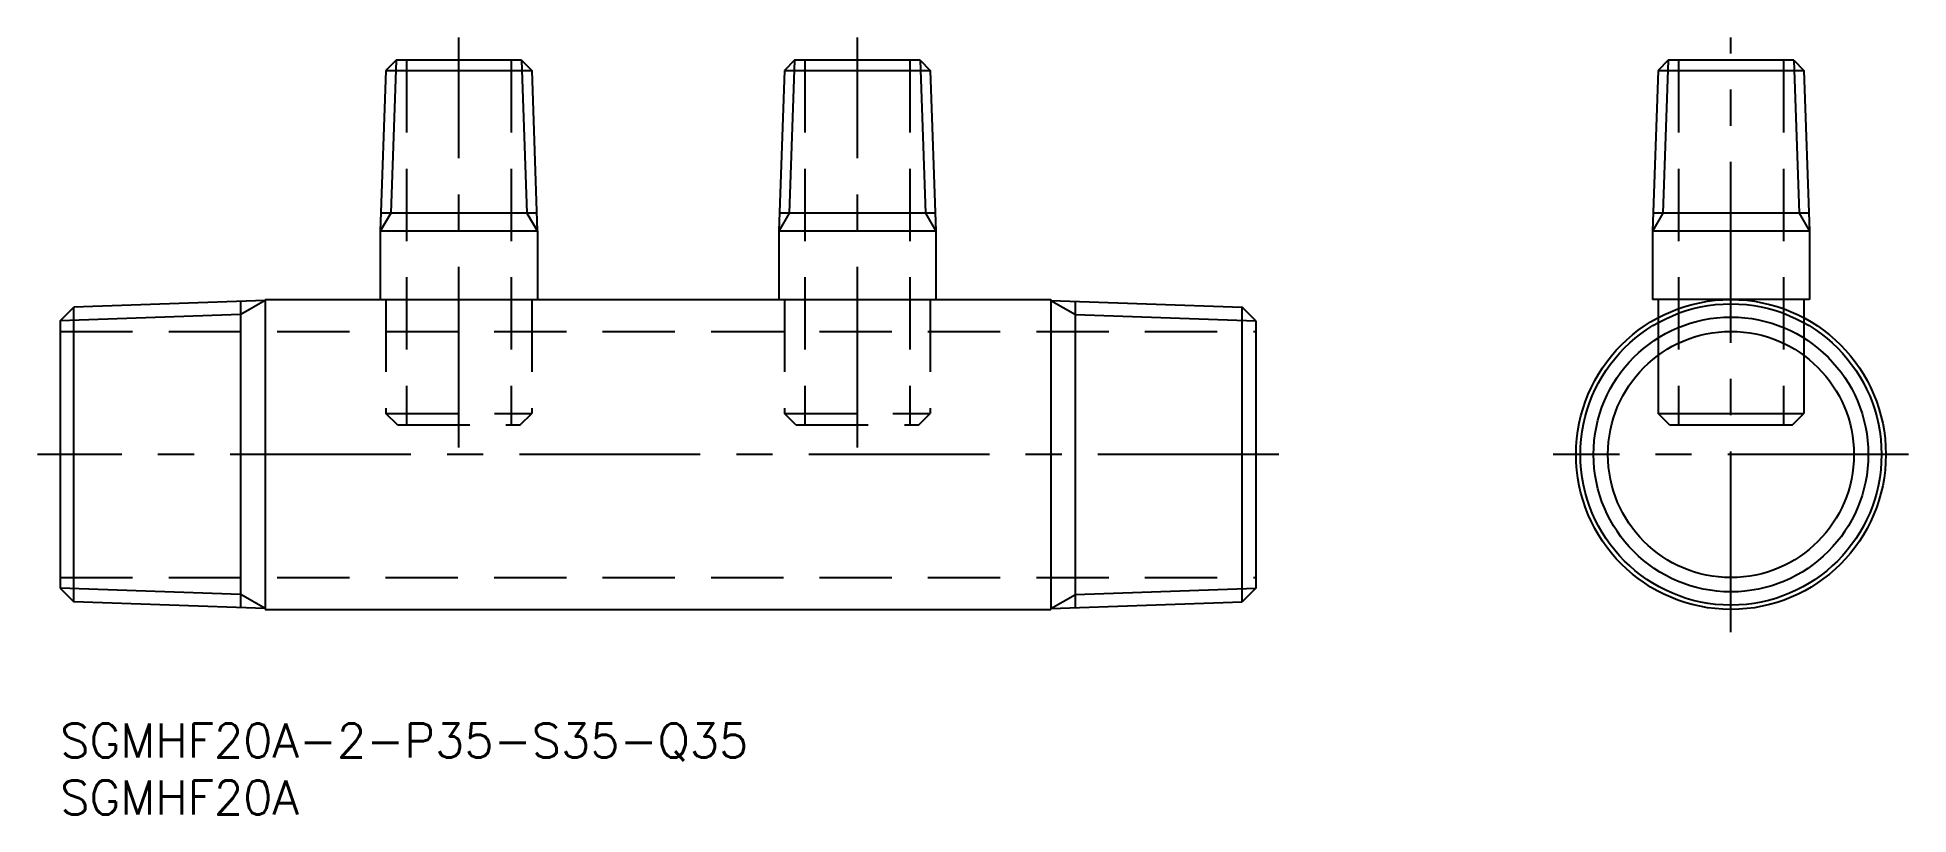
# Model space of a CAD drawing. Extents: x -2 to 162, y -8 to 60.
import ezdxf

# ---------------------------------------------------------------- set-up
doc = ezdxf.new("R2010")
doc.units = 0
doc.header["$LTSCALE"] = 0.5
doc.linetypes.add('CENTER', pattern=[50.8, 31.75, -6.35, 6.35, -6.35])
doc.linetypes.add('DASHED', pattern=[19.05, 12.7, -6.35])
for name, color, linetype in [('MSM_CENTER', 1, 'CENTER'), ('MSM_CONTINUOUS', 7, 'CONTINUOUS'), ('MSM_DASHED', 4, 'DASHED'), ('MSM_NARROW', 5, 'CONTINUOUS'), ('MSM_PART_NUMBER', 7, 'CONTINUOUS')]:
    doc.layers.add(name, color=color, linetype=linetype)
doc.styles.get("Standard").update_dxf_attribs({"font": 'txt.shx', "height": 3, "bigfont": 'bigfont.shx'})

# ---------------------------------------------------------------- blocks, each defined once
blk = doc.blocks.new('*U2')
at = {"layer": 'MSM_PART_NUMBER'}
blk.add_text('SGMHF20A-2-P35-S35-Q35', height=3, dxfattribs=at).set_placement((0, -3))
blk = doc.blocks.new('*U3')
at = {"layer": 'MSM_PART_NUMBER'}
blk.add_text('SGMHF20A', height=3, dxfattribs=at).set_placement((0, -8))

msp = doc.modelspace()

# ---------------------------------------------------------------- linework, layer by layer
at = {"layer": 'MSM_CENTER'}
for p, q in [((35, 24.2), (35, 60.2)), ((70, 24.2), (70, 60.2)), ((146.71, 8), (146.71, 60.2)), ((107, 23.6), (-2, 23.6)), ((162.31, 23.6), (131.11, 23.6))]:
    msp.add_line(p, q, dxfattribs=at)
at = {"layer": 'MSM_CONTINUOUS'}
for p, q in [((29.49, 58.2), (28.6, 57.31)), ((40.51, 58.2), (29.49, 58.2)), ((40.51, 58.2), (41.4, 57.31)), ((64.49, 58.2), (63.6, 57.31)), ((75.51, 58.2), (64.49, 58.2)), ((75.51, 58.2), (76.4, 57.31)), ((141.19, 58.2), (140.31, 57.31)), ((152.22, 58.2), (141.19, 58.2)), ((152.22, 58.2), (153.11, 57.31)), ((28.6, 57.31), (28.11, 43.2)), ((28.6, 57.31), (41.4, 57.31)), ((41.4, 57.31), (41.89, 43.2)), ((63.6, 57.31), (63.11, 43.2)), ((63.6, 57.31), (76.4, 57.31)), ((76.4, 57.31), (76.89, 43.2)), ((140.31, 57.31), (139.81, 43.2)), ((140.31, 57.31), (153.11, 57.31)), ((153.11, 57.31), (153.6, 43.2)), ((41.84, 44.78), (28.16, 44.78)), ((76.84, 44.78), (63.16, 44.78)), ((153.54, 44.78), (139.87, 44.78)), ((28.1, 43.2), (28.1, 37.2)), ((41.9, 43.2), (28.1, 43.2)), ((41.9, 43.2), (41.9, 37.2)), ((63.1, 43.2), (63.1, 37.2)), ((76.9, 43.2), (63.1, 43.2)), ((76.9, 43.2), (76.9, 37.2)), ((139.81, 43.2), (139.81, 37.2)), ((153.61, 43.2), (139.81, 43.2)), ((153.61, 43.2), (153.61, 37.2)), ((0, 35.33), (1.2, 36.53)), ((18, 37.12), (1.2, 36.53)), ((1.2, 10.67), (1.2, 36.53)), ((15.86, 10.16), (15.86, 37.04)), ((18, 37.2), (87, 37.2)), ((18, 37.2), (18, 10)), ((87, 37.2), (87, 10)), ((87, 37.12), (103.8, 36.53)), ((89.14, 10.16), (89.14, 37.04)), ((103.8, 10.67), (103.8, 36.53)), ((105, 35.33), (103.8, 36.53)), ((153.61, 37.2), (139.81, 37.2)), ((140.31, 37.2), (140.31, 35.6)), ((153.11, 37.2), (153.11, 35.6)), ((0, 35.33), (0, 11.87)), ((105, 35.33), (105, 11.87)), ((140.31, 32.3), (140.31, 27.21)), ((153.11, 32.3), (153.11, 27.21)), ((32.91, 27.2), (32.91, 27.2)), ((67.91, 27.2), (67.91, 27.2)), ((141.32, 26.2), (140.31, 27.21)), ((140.31, 27.21), (153.11, 27.21)), ((152.1, 26.2), (153.11, 27.21)), ((141.32, 26.2), (152.1, 26.2)), ((0, 11.87), (1.2, 10.67)), ((105, 11.87), (103.8, 10.67)), ((18, 10.08), (1.2, 10.67)), ((18, 10), (87, 10)), ((87, 10.08), (103.8, 10.67))]:
    msp.add_line(p, q, dxfattribs=at)
for radius in [13.6, 13.22, 10.8]:
    msp.add_circle((146.71, 23.6), radius, dxfattribs=at)
at = {"layer": 'MSM_DASHED'}
for p, q in [((30.4, 58.2), (30.4, 26.2)), ((39.6, 58.2), (39.6, 26.2)), ((65.4, 58.2), (65.4, 26.2)), ((74.6, 58.2), (74.6, 26.2)), ((142.11, 58.2), (142.11, 26.2)), ((151.31, 58.2), (151.31, 26.2)), ((28.6, 37.2), (28.6, 27.21)), ((41.4, 37.2), (41.4, 27.21)), ((63.6, 37.2), (63.6, 27.21)), ((76.4, 37.2), (76.4, 27.21)), ((140.31, 35.6), (140.31, 32.3)), ((153.11, 35.6), (153.11, 32.3)), ((0, 34.4), (105, 34.4)), ((29.61, 26.2), (28.6, 27.21)), ((28.6, 27.21), (41.4, 27.21)), ((40.39, 26.2), (41.4, 27.21)), ((63.6, 27.21), (76.4, 27.21)), ((64.61, 26.2), (63.6, 27.21)), ((75.39, 26.2), (76.4, 27.21)), ((29.61, 26.2), (40.39, 26.2)), ((64.61, 26.2), (75.39, 26.2)), ((0, 12.8), (105, 12.8))]:
    msp.add_line(p, q, dxfattribs=at)
at = {"layer": 'MSM_NARROW'}
for p, q in [((29.49, 58.2), (29.02, 44.78)), ((40.51, 58.2), (40.98, 44.78)), ((64.49, 58.2), (64.02, 44.78)), ((75.51, 58.2), (75.98, 44.78)), ((141.19, 58.2), (140.73, 44.78)), ((152.22, 58.2), (152.69, 44.78)), ((29.02, 44.78), (28.11, 43.2)), ((40.98, 44.78), (41.9, 43.2)), ((64.02, 44.78), (63.11, 43.2)), ((75.98, 44.78), (76.9, 43.2)), ((140.73, 44.78), (139.81, 43.2)), ((152.69, 44.78), (153.61, 43.2)), ((18, 37.12), (15.86, 35.88)), ((87, 37.12), (89.14, 35.88)), ((15.86, 35.88), (0, 35.33)), ((89.14, 35.88), (105, 35.33)), ((15.86, 11.32), (0, 11.87)), ((89.14, 11.32), (105, 11.87)), ((18, 10.08), (15.86, 11.32)), ((87, 10.08), (89.14, 11.32))]:
    msp.add_line(p, q, dxfattribs=at)
msp.add_circle((146.71, 23.6), 12.06, dxfattribs=at)

# ---------------------------------------------------------------- block references
at = {"layer": 'MSM_CONTINUOUS'}
for name in ['*U2', '*U3']:
    msp.add_blockref(name, (0, 0), dxfattribs=at)

doc.saveas('drawing.dxf')
